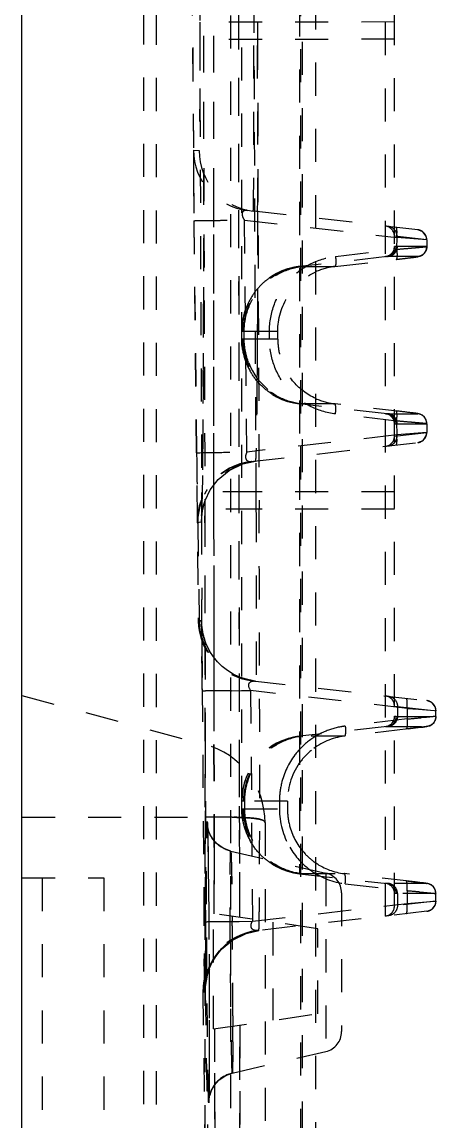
# Model space of a CAD drawing. Header units: millimetres. Extents: x -330 to 1028, y -2979 to 840.
# Drawn here: x 720.7 to 741.2, y -1458.4 to -1404.2 of the extents above; entities that cross this region are included whole.
import ezdxf

# ---------------------------------------------------------------- set-up
doc = ezdxf.new("R2010")
doc.units = ezdxf.units.MM
doc.header["$LTSCALE"] = 16.335
doc.linetypes.add('HIDDEN', pattern=[0.2, 0.1, -0.1])
doc.layers.get('0').update_dxf_attribs({"linetype": 'CONTINUOUS'})
doc.layers.add('DEFAULT_2', color=8, linetype='HIDDEN')

msp = doc.modelspace()

# ---------------------------------------------------------------- linework, layer by layer
at = {"color": 7, "linetype": 'Continuous'}
msp.add_line((720.721, -1583.419), (720.721, -1153.419), dxfattribs=at)
at = {"layer": 'DEFAULT_2', "color": 8, "linetype": 'HIDDEN'}
for p, q in [((735.223, -1489.504), (735.223, -1234.594)), ((734.469, -1245.45), (734.469, -1485.986)), ((734.559, -1245.088), (734.559, -1486.878)), ((726.727, -1246.854), (726.727, -1485.024)), ((727.345, -1246.87), (727.345, -1484.993)), ((731.021, -1247.049), (731.019, -1484.653)), ((738.661, -1448.301), (738.661, -1290.096)), ((739.107, -1447.801), (739.107, -1290.596)), ((734.421, -1292.187), (734.421, -1446.21)), ((731.569, -1443.015), (731.569, -1295.383)), ((728.983, -1382.582), (729.21, -1413.994)), ((729.657, -1395.358), (729.675, -1405.051)), ((739.107, -1404.19), (729.492, -1404.2)), ((732.347, -1404.188), (732.349, -1405.044)), ((729.675, -1405.051), (729.675, -1405.051)), ((729.675, -1405.051), (729.676, -1417.27)), ((739.107, -1405.044), (729.691, -1405.051)), ((730.167, -1405.051), (730.169, -1412.686)), ((729.175, -1410.522), (729.463, -1410.535)), ((729.181, -1410.52), (729.183, -1410.789)), ((729.184, -1410.52), (729.182, -1410.521)), ((729.183, -1410.789), (729.191, -1411.807)), ((729.191, -1411.807), (729.211, -1413.913)), ((730.169, -1412.686), (730.179, -1426.819)), ((740.261, -1414.443), (731.856, -1413.486)), ((732.354, -1413.509), (732.354, -1414.069)), ((729.21, -1413.994), (729.419, -1433.738)), ((729.341, -1425.443), (729.212, -1413.994)), ((731.699, -1413.963), (739.217, -1414.82)), ((731.828, -1425.406), (731.699, -1413.963)), ((740.703, -1414.942), (739.121, -1414.762)), ((739.217, -1415.405), (739.239, -1414.775)), ((740.709, -1414.943), (739.217, -1414.82)), ((740.703, -1414.942), (740.709, -1414.943)), ((740.703, -1414.942), (740.703, -1415.269)), ((736.195, -1415.754), (739.217, -1415.405)), ((739.112, -1415.268), (739.107, -1415.269)), ((739.127, -1415.267), (739.112, -1415.268)), ((739.188, -1415.268), (739.127, -1415.267)), ((739.202, -1415.269), (739.188, -1415.268)), ((739.239, -1415.269), (739.202, -1415.269)), ((740.703, -1415.269), (739.239, -1415.269)), ((740.709, -1415.27), (740.703, -1415.269)), ((738.744, -1415.768), (734.421, -1416.251)), ((734.422, -1416.251), (734.487, -1416.253)), ((734.532, -1416.253), (736.164, -1416.253)), ((736.164, -1416.253), (739.464, -1415.871)), ((740.259, -1415.768), (738.795, -1415.768)), ((739.464, -1415.871), (739.94, -1415.814)), ((739.94, -1415.814), (740.143, -1415.788)), ((729.676, -1417.27), (729.647, -1424.329)), ((732.345, -1417.402), (732.343, -1418.013)), ((731.569, -1419.446), (731.569, -1419.446)), ((731.569, -1419.446), (731.57, -1419.446)), ((731.57, -1419.446), (731.605, -1419.447)), ((731.605, -1419.447), (731.642, -1419.448)), ((731.642, -1419.448), (731.691, -1419.448)), ((731.691, -1419.448), (733.349, -1419.448)), ((731.691, -1419.835), (731.691, -1419.448)), ((732.336, -1419.54), (732.334, -1419.933)), ((732.936, -1419.835), (732.936, -1419.448)), ((733.349, -1419.835), (733.349, -1419.448)), ((731.569, -1419.837), (731.569, -1419.837)), ((731.57, -1419.837), (731.569, -1419.837)), ((731.642, -1419.836), (731.57, -1419.837)), ((731.691, -1419.835), (731.642, -1419.836)), ((733.349, -1419.835), (731.691, -1419.835)), ((732.325, -1421.308), (732.32, -1421.957)), ((738.744, -1423.516), (734.421, -1423.032)), ((734.487, -1423.031), (734.422, -1423.032)), ((736.164, -1423.03), (734.532, -1423.03)), ((739.703, -1423.441), (736.164, -1423.03)), ((739.217, -1423.879), (736.195, -1423.53)), ((738.795, -1423.515), (740.259, -1423.515)), ((739.187, -1423.38), (739.186, -1423.38)), ((739.239, -1424.609), (739.217, -1423.879)), ((740.023, -1423.48), (739.703, -1423.441)), ((729.647, -1424.329), (729.627, -1426.563)), ((739.107, -1424.015), (739.109, -1424.015)), ((739.112, -1424.015), (739.153, -1424.016)), ((739.153, -1424.016), (739.188, -1424.015)), ((739.188, -1424.015), (739.221, -1424.015)), ((739.221, -1424.015), (740.703, -1424.014)), ((740.703, -1424.014), (740.709, -1424.014)), ((740.703, -1424.014), (740.703, -1424.442)), ((739.217, -1424.564), (731.828, -1425.406)), ((732.037, -1425.878), (740.261, -1424.941)), ((739.107, -1424.624), (740.703, -1424.442)), ((740.709, -1424.441), (739.217, -1424.564)), ((740.703, -1424.442), (740.709, -1424.441)), ((729.627, -1426.563), (729.614, -1427.499)), ((730.179, -1426.819), (730.181, -1428.234)), ((732.269, -1427.367), (729.596, -1427.384)), ((729.614, -1427.499), (729.605, -1427.959)), ((739.107, -1427.367), (731.569, -1427.367)), ((732.269, -1427.367), (732.272, -1428.225)), ((732.425, -1428.222), (729.751, -1428.234)), ((739.107, -1428.222), (731.569, -1428.222)), ((729.59, -1428.493), (729.589, -1428.507)), ((729.751, -1428.234), (729.751, -1428.234)), ((729.751, -1428.234), (729.756, -1472.998)), ((729.751, -1428.234), (729.753, -1428.559)), ((730.181, -1428.234), (730.181, -1428.506)), ((730.181, -1428.506), (730.182, -1428.898)), ((729.566, -1428.869), (729.363, -1428.899)), ((729.363, -1428.899), (729.399, -1428.91)), ((729.399, -1428.91), (729.393, -1428.91)), ((729.399, -1428.91), (729.466, -1433.737)), ((730.182, -1428.898), (730.188, -1433.74)), ((729.419, -1433.74), (729.574, -1433.733)), ((729.593, -1433.735), (729.419, -1433.741)), ((729.466, -1433.743), (729.419, -1433.74)), ((729.419, -1433.741), (729.466, -1433.743)), ((729.582, -1433.925), (729.58, -1433.893)), ((729.58, -1433.9), (729.582, -1433.965)), ((729.582, -1433.965), (729.587, -1434.222)), ((730.188, -1433.74), (730.188, -1433.924)), ((730.188, -1433.924), (730.19, -1435.718)), ((729.587, -1434.222), (729.597, -1434.894)), ((729.597, -1434.894), (729.618, -1437.082)), ((730.19, -1435.718), (730.193, -1437.195)), ((732.093, -1436.69), (740.713, -1437.672)), ((720.721, -1437.419), (729.756, -1439.84)), ((729.618, -1437.082), (729.724, -1451.221)), ((729.619, -1437.196), (729.619, -1437.196)), ((730.193, -1437.195), (730.197, -1439.839)), ((731.056, -1437.181), (731.554, -1437.177)), ((731.554, -1437.177), (732.007, -1437.174)), ((739.726, -1438.053), (732.007, -1437.174)), ((732.007, -1437.174), (732.095, -1448.555)), ((739.107, -1437.938), (741.152, -1438.171)), ((739.254, -1437.955), (739.254, -1438.447)), ((739.107, -1438.446), (739.112, -1438.446)), ((739.112, -1438.446), (739.198, -1438.446)), ((739.198, -1438.446), (739.254, -1438.447)), ((739.254, -1438.447), (741.152, -1438.447)), ((739.726, -1438.053), (739.726, -1438.578)), ((739.726, -1438.053), (740.297, -1438.1)), ((740.297, -1438.1), (741.084, -1438.165)), ((740.592, -1438.503), (740.424, -1438.518)), ((741.084, -1438.165), (741.158, -1438.171)), ((741.159, -1438.171), (741.152, -1438.171)), ((741.152, -1438.447), (741.152, -1438.171)), ((741.152, -1438.447), (741.159, -1438.447)), ((738.753, -1438.945), (734.421, -1439.429)), ((739.784, -1439.065), (736.63, -1439.431)), ((739.726, -1438.578), (736.677, -1438.932)), ((738.81, -1438.946), (740.708, -1438.946)), ((739.784, -1439.065), (740.284, -1439.005)), ((740.284, -1439.005), (740.516, -1438.976)), ((734.495, -1439.43), (734.422, -1439.429)), ((736.63, -1439.431), (734.545, -1439.431)), ((730.197, -1439.839), (730.197, -1440.007)), ((730.197, -1440.007), (730.197, -1439.839)), ((730.197, -1440.007), (730.203, -1443.642)), ((730.212, -1448.185), (730.197, -1440.007)), ((731.444, -1440.803), (731.457, -1448.366)), ((729.783, -1442.625), (729.774, -1449.249)), ((731.57, -1442.624), (731.569, -1442.624)), ((731.65, -1442.625), (731.57, -1442.624)), ((731.705, -1442.626), (731.65, -1442.625)), ((733.825, -1442.626), (731.705, -1442.626)), ((731.705, -1442.626), (731.705, -1443.012)), ((733.429, -1442.626), (733.429, -1443.012)), ((733.825, -1442.626), (733.825, -1443.012)), ((731.569, -1443.015), (731.57, -1443.015)), ((731.57, -1443.015), (731.65, -1443.013)), ((731.65, -1443.013), (731.705, -1443.012)), ((731.705, -1443.012), (733.825, -1443.012)), ((720.721, -1443.419), (729.756, -1443.419)), ((730.203, -1443.642), (730.203, -1443.799)), ((730.203, -1443.799), (730.205, -1444.533)), ((732.721, -1443.703), (732.721, -1469.134)), ((729.884, -1444.003), (729.891, -1444.271)), ((729.891, -1444.271), (729.899, -1444.637)), ((729.899, -1444.637), (729.915, -1445.653)), ((730.205, -1444.533), (730.206, -1445.097)), ((730.206, -1445.097), (730.212, -1448.185)), ((731.026, -1445.097), (735.72, -1446.18)), ((729.915, -1445.653), (729.938, -1447.827)), ((720.721, -1446.419), (724.762, -1446.419)), ((721.721, -1446.419), (721.721, -1466.419)), ((724.762, -1446.419), (724.762, -1466.419)), ((734.421, -1446.21), (738.753, -1446.693)), ((734.422, -1446.21), (734.495, -1446.208)), ((734.545, -1446.208), (736.63, -1446.208)), ((735.72, -1446.18), (735.72, -1454.982)), ((740.129, -1446.615), (736.63, -1446.208)), ((739.679, -1446.562), (739.678, -1446.561)), ((740.362, -1446.643), (740.129, -1446.615)), ((736.499, -1447.159), (736.499, -1454.003)), ((736.677, -1446.707), (739.726, -1447.061)), ((740.708, -1446.693), (738.81, -1446.693)), ((739.112, -1447.193), (739.107, -1447.192)), ((739.197, -1447.193), (739.112, -1447.193)), ((739.254, -1447.192), (739.197, -1447.193)), ((741.152, -1447.192), (739.254, -1447.192)), ((739.254, -1447.192), (739.254, -1447.784)), ((739.726, -1447.061), (739.726, -1447.686)), ((741.159, -1447.191), (741.152, -1447.192)), ((741.152, -1447.568), (741.152, -1447.192)), ((732.095, -1448.555), (739.726, -1447.686)), ((741.152, -1447.568), (739.107, -1447.801)), ((739.726, -1447.686), (740.295, -1447.639)), ((740.295, -1447.639), (741.08, -1447.574)), ((741.08, -1447.574), (741.158, -1447.568)), ((741.159, -1447.568), (741.152, -1447.568)), ((729.778, -1448.012), (729.778, -1448.21)), ((729.938, -1447.827), (729.961, -1451.697)), ((735.324, -1448.927), (730.166, -1448.178)), ((730.18, -1453.866), (730.166, -1448.178)), ((740.712, -1448.067), (732.337, -1449.021)), ((729.707, -1448.58), (729.707, -1448.58)), ((731.1, -1448.301), (731.102, -1448.532)), ((731.126, -1448.564), (731.443, -1448.561)), ((731.443, -1448.561), (732.095, -1448.555)), ((733.104, -1448.605), (733.104, -1453.442)), ((729.774, -1449.249), (729.766, -1450.77)), ((732.28, -1449.03), (732.395, -1449.015)), ((735.324, -1453.119), (735.324, -1448.927)), ((729.766, -1450.77), (729.759, -1451.351)), ((729.724, -1451.221), (729.725, -1451.785)), ((729.722, -1452.038), (729.648, -1452.049)), ((729.761, -1452.06), (729.648, -1452.048)), ((729.648, -1452.048), (730.09, -1485.724)), ((729.732, -1452.058), (729.761, -1452.06)), ((729.961, -1451.697), (729.966, -1455.085)), ((730.18, -1453.866), (735.324, -1453.119)), ((731.128, -1453.223), (731.128, -1453.762)), ((731.562, -1485.787), (731.469, -1453.679)), ((730.223, -1453.86), (730.228, -1456.05)), ((730.223, -1453.86), (730.273, -1472.806)), ((729.966, -1455.085), (729.961, -1456.423)), ((731.103, -1456.048), (735.72, -1454.982)), ((730.228, -1456.05), (730.23, -1456.683)), ((729.961, -1456.423), (729.958, -1456.874)), ((730.23, -1456.683), (730.231, -1457.363)), ((730.231, -1457.363), (730.232, -1457.518)), ((730.232, -1457.518), (730.244, -1462.591))]:
    msp.add_line(p, q, dxfattribs=at)
for points in [[(740.709, -1414.943), (740.675, -1414.762), (740.514, -1414.545), (740.264, -1414.443)], [(740.143, -1415.788), (740.21, -1415.779), (740.259, -1415.771), (740.301, -1415.764), (740.373, -1415.744), (740.485, -1415.688), (740.592, -1415.592), (740.672, -1415.459), (740.709, -1415.293), (740.709, -1415.27)], [(740.709, -1424.014), (740.708, -1423.985), (740.669, -1423.817), (740.584, -1423.682), (740.472, -1423.587), (740.358, -1423.534), (740.293, -1423.518), (740.258, -1423.512), (740.219, -1423.506), (740.168, -1423.499), (740.023, -1423.48)], [(740.264, -1424.941), (740.519, -1424.835), (740.679, -1424.612), (740.709, -1424.441)], [(729.589, -1428.507), (729.587, -1428.539), (729.588, -1428.535), (729.597, -1428.45), (729.636, -1428.217), (729.757, -1427.798), (730.01, -1427.277), (730.411, -1426.758), (730.948, -1426.316), (731.615, -1425.994), (732.24, -1425.855)], [(729.605, -1427.959), (729.597, -1428.291), (729.593, -1428.409), (729.59, -1428.493)], [(732.247, -1436.708), (732.155, -1436.696), (731.797, -1436.621), (731.46, -1436.508), (731.148, -1436.361), (730.863, -1436.184), (730.605, -1435.982), (730.374, -1435.758), (730.171, -1435.513), (729.997, -1435.253), (729.855, -1434.985), (729.746, -1434.717), (729.667, -1434.456), (729.615, -1434.206), (729.587, -1433.988), (729.582, -1433.925)], [(741.159, -1438.171), (741.125, -1437.99), (740.963, -1437.774), (740.713, -1437.672)], [(740.516, -1438.976), (740.601, -1438.965), (740.664, -1438.956), (740.712, -1438.948), (740.759, -1438.94), (740.848, -1438.912), (740.959, -1438.848), (741.06, -1438.746), (741.131, -1438.61), (741.159, -1438.447)], [(731.026, -1445.097), (730.649, -1444.954), (730.329, -1444.721), (730.095, -1444.435), (729.952, -1444.14), (729.889, -1443.904), (729.876, -1443.81), (729.875, -1443.799)], [(729.875, -1443.799), (729.876, -1443.801), (729.877, -1443.837), (729.88, -1443.906), (729.884, -1444.003)], [(741.159, -1447.191), (741.157, -1447.156), (741.115, -1446.987), (741.027, -1446.852), (740.912, -1446.759), (740.799, -1446.709), (740.739, -1446.695), (740.703, -1446.689), (740.662, -1446.682), (740.609, -1446.675), (740.541, -1446.666), (740.362, -1446.643)], [(740.713, -1448.067), (740.968, -1447.962), (741.129, -1447.739), (741.159, -1447.568)], [(729.74, -1451.684), (729.798, -1451.42), (729.925, -1450.968), (730.178, -1450.442), (730.571, -1449.929), (731.107, -1449.483), (731.779, -1449.155), (732.412, -1449.013)], [(729.775, -1451.446), (729.832, -1451.201), (729.912, -1450.955), (730.016, -1450.71), (730.146, -1450.469), (730.3, -1450.235), (730.479, -1450.011), (730.683, -1449.803), (730.911, -1449.611), (731.163, -1449.438), (731.439, -1449.289), (731.737, -1449.166), (732.055, -1449.073), (732.281, -1449.03)], [(729.759, -1451.351), (729.755, -1451.607), (729.753, -1451.695), (729.751, -1451.755), (729.751, -1451.764)], [(729.724, -1451.916), (729.724, -1451.912), (729.726, -1451.852), (729.74, -1451.684)], [(729.725, -1451.785), (729.724, -1451.907), (729.724, -1451.916)], [(729.751, -1451.764), (729.75, -1451.783), (729.751, -1451.765), (729.76, -1451.672)], [(729.949, -1457.364), (729.948, -1457.382), (729.952, -1457.342), (729.978, -1457.18), (730.062, -1456.92), (730.219, -1456.639), (730.46, -1456.375), (730.777, -1456.164), (731.103, -1456.048)], [(729.958, -1456.874), (729.953, -1457.184), (729.951, -1457.288), (729.949, -1457.357), (729.949, -1457.364)]]:
    msp.add_lwpolyline(points, dxfattribs=at)
for centre, radius, start, end in [((23842.425, -1402.742), 23111.012, 179.7026243, 180.1131093), ((13038.358, -1376.31), 12306.042, 179.6920846, 180.2416983), ((10762.893, -1370.815), 10033.456, 179.6584916, 180.1906419), ((10751.406, -1370.815), 10019.296, 180.0538204, 180.3233974), ((23840.02, -1402.696), 23108.608, 179.9463304, 180.0944827), ((10762.639, -1370.815), 10033.203, 180.0643256, 180.3230487), ((13024.355, -1376.314), 12294.713, 180.0264855, 180.2419581), ((23857.326, -1402.75), 23127.159, 179.9485907, 180.0918874), ((5930.85, -1359.064), 5201.921, 180.259557, 180.566756), ((-1391.498, -1410.678), 2123.854, 359.923609, 0.151977), ((732.196, -1410.49), 3.015, 180.5586, 263.4977), ((732.478, -1410.522), 3.015, 180.2502, 263.4939), ((738.604, -1414.76), 0.502, 0, 83.5), ((738.604, -1415.269), 0.502, 276.5, 0), ((738.738, -1415.271), 0.5, 304.4058, 319.3911), ((734.785, -1419.446), 3.216, 96.5, 180), ((736.532, -1419.396), 3.165, 96.6662, 114.4207), ((738.793, -1413.905), 1.863, 268.9497, 270.0422), ((734.867, -1419.615), 3.395, 117.1185, 126.3225), ((734.984, -1419.517), 3.419, 152.9077, 158.6382), ((734.785, -1419.837), 3.216, 180, 263.5), ((736.617, -1419.834), 3.268, 180.0267, 193.2975), ((734.98, -1419.768), 3.414, 201.0132, 207.7996), ((734.901, -1419.845), 3.207, 201.2858, 263.4045), ((734.877, -1419.651), 3.415, 235.741, 242.5226), ((736.532, -1419.884), 3.168, 245.5495, 263.3251), ((738.604, -1424.015), 0.502, 0.0054, 83.5007), ((738.788, -1424.98), 1.465, 90.4511, 91.7349), ((738.738, -1424.012), 0.5, 40.6089, 55.5942), ((730.414, -1500.099), 77.219, 82.89629, 83.47705), ((740.202, -1424.013), 0.501, 27.6996, 83.4183), ((738.604, -1424.624), 0.502, 276.5, 0), ((732.378, -1428.874), 3.015, 96.5, 180.4797), ((732.414, -1428.87), 3.015, 96.502, 180.7669), ((732.581, -1428.85), 3.015, 96.5007, 180.3586), ((732.464, -1428.903), 3.08, 147.6759, 152.7664), ((-2975.339, -1443.656), 3705.123, 0.058195, 0.233448), ((732.434, -1433.694), 3.015, 180.8747, 263.5), ((732.48, -1433.7), 3.015, 180.8225, 263.5006), ((732.588, -1433.712), 3.015, 180.4053, 263.5004), ((733.384, -1765.097), 327.924, 90.40662, 90.63067), ((738.604, -1437.938), 0.502, 0, 83.5), ((738.61, -1438.446), 0.502, 276.4884, 0.0214), ((738.695, -1438.446), 0.502, 276.5879, 0.0623), ((724.823, -1260.273), 178.926, 274.77759, 275.00204), ((737.104, -1442.558), 3.651, 99.465, 113.7223), ((737.092, -1442.496), 3.589, 96.6332, 99.4413), ((734.785, -1442.624), 3.216, 96.5, 180), ((737.092, -1442.526), 3.617, 113.7534, 129.9361), ((736.997, -1442.555), 3.145, 96.7022, 129.2239), ((728.721, -1443.703), 4, 0, 75), ((-1965.182, -1442.939), 2694.965, 359.892142, 0.064774), ((737.144, -1442.6), 3.708, 129.9673, 142.6529), ((737.036, -1442.6), 3.204, 129.2592, 142.7003), ((737.062, -1442.616), 3.235, 142.7416, 179.9742), ((737.217, -1442.628), 3.787, 166.7327, 179.9727), ((734.785, -1443.015), 3.216, 180, 263.5), ((737.186, -1443.016), 3.756, 180.0287, 210.1734), ((737.11, -1443.01), 3.285, 180.0429, 195.7359), ((730.013, -1606.479), 163.061, 89.92956, 90.09038), ((731.341, -1443.635), 1.477, 180.3067, 186.2989), ((730.095, -1529.275), 85.856, 89.75718, 89.92088), ((730.225, -1500.753), 57.334, 89.12217, 89.76567), ((735.028, -1442.926), 3.465, 196.3249, 201.0354), ((737.061, -1443.022), 3.234, 195.7661, 222.9484), ((735.001, -1442.937), 3.437, 201.0286, 205.3919), ((734.94, -1442.966), 3.369, 205.3963, 207.7613), ((737.142, -1443.04), 3.706, 210.1894, 234.5964), ((734.629, -1443.147), 3.011, 222.5847, 229.984), ((734.782, -1442.968), 3.246, 229.9614, 235.7023), ((737.023, -1443.052), 3.186, 223.0205, 235.5587), ((734.877, -1442.829), 3.415, 235.7005, 242.5236), ((737.094, -1443.12), 3.611, 234.6633, 263.377), ((736.997, -1443.085), 3.144, 235.5903, 263.2989), ((735.494, -1447.159), 1.005, 0, 77), ((738.61, -1447.193), 0.502, 359.9786, 83.5116), ((738.695, -1447.192), 0.502, 359.9377, 83.4121), ((722.817, -1648.908), 202.554, 85.03936, 85.21143), ((737.535, -1447.923), 2.203, 3.9611, 6.1932), ((738.604, -1447.801), 0.502, 276.5, 0), ((290.933, -1453.076), 440.192, 0.47109, 0.59156), ((732.663, -1452.019), 3.015, 96.5, 180.572), ((732.776, -1452.006), 3.015, 96.5011, 181.0215), ((732.745, -1451.99), 2.995, 110.9165, 113.8116), ((732.728, -1452.002), 3.003, 131.6993, 147.5131), ((732.763, -1452.047), 3.06, 129.1734, 131.6343), ((196.372, -1453.856), 534.757, 0.06776, 0.4713), ((695.184, -1450.996), 34.578, 358.866, 359.0468), ((5933.891, -1359.019), 5204.962, 181.024072, 181.359285), ((442.534, -1453.646), 288.594, 359.82776, 359.97701), ((735.494, -1454.003), 1.005, 283, 0), ((731.417, -1457.51), 1.476, 174.4522, 180.33)]:
    msp.add_arc(centre, radius, start, end, dxfattribs=at)
for points in [[(730.176, -1381.998), (730.169, -1389.683), (730.166, -1397.367), (730.167, -1405.051)], [(739.118, -1414.447), (739.091, -1414.416), (739.059, -1414.388), (739.025, -1414.364)], [(738.893, -1415.683), (738.826, -1415.728), (738.746, -1415.758), (738.666, -1415.767)], [(738.97, -1415.683), (738.903, -1415.729), (738.824, -1415.758), (738.744, -1415.768)], [(739.021, -1415.684), (738.954, -1415.729), (738.875, -1415.759), (738.795, -1415.768)], [(739.054, -1415.503), (739.016, -1415.574), (738.959, -1415.638), (738.893, -1415.683)], [(739.113, -1415.533), (739.076, -1415.592), (739.027, -1415.644), (738.97, -1415.683)], [(739.112, -1415.268), (739.112, -1415.349), (739.091, -1415.431), (739.054, -1415.503)], [(739.188, -1415.268), (739.188, -1415.36), (739.161, -1415.455), (739.113, -1415.533)], [(739.239, -1415.269), (739.239, -1415.385), (739.193, -1415.508), (739.118, -1415.597)], [(740.485, -1415.684), (740.418, -1415.729), (740.339, -1415.759), (740.259, -1415.768)], [(734.487, -1416.253), (734.502, -1416.253), (734.517, -1416.253), (734.532, -1416.253)], [(731.913, -1421.009), (731.768, -1420.638), (731.691, -1420.233), (731.691, -1419.835)], [(732.387, -1421.979), (732.22, -1421.792), (732.077, -1421.582), (731.96, -1421.361)], [(732.954, -1422.474), (732.747, -1422.332), (732.554, -1422.166), (732.387, -1421.979)], [(734.532, -1423.03), (734.517, -1423.03), (734.502, -1423.03), (734.487, -1423.031)], [(738.893, -1423.6), (738.826, -1423.555), (738.746, -1423.525), (738.666, -1423.516)], [(738.97, -1423.6), (738.903, -1423.555), (738.823, -1423.525), (738.744, -1423.516)], [(739.021, -1423.6), (738.954, -1423.554), (738.875, -1423.524), (738.795, -1423.515)], [(739.113, -1423.75), (739.076, -1423.691), (739.027, -1423.639), (738.97, -1423.6)], [(739.188, -1424.015), (739.188, -1423.923), (739.161, -1423.828), (739.113, -1423.75)], [(739.239, -1424.014), (739.239, -1423.898), (739.193, -1423.775), (739.118, -1423.687)], [(740.703, -1424.014), (740.703, -1423.934), (740.682, -1423.851), (740.645, -1423.78)], [(739.117, -1424.937), (739.141, -1424.91), (739.161, -1424.88), (739.177, -1424.848)], [(729.746, -1434.664), (729.648, -1434.366), (729.595, -1434.049), (729.593, -1433.735)], [(732.15, -1436.704), (732.182, -1436.702), (732.215, -1436.704), (732.247, -1436.708)], [(738.753, -1438.945), (738.772, -1438.946), (738.791, -1438.946), (738.81, -1438.946)], [(734.545, -1439.431), (734.528, -1439.431), (734.511, -1439.431), (734.494, -1439.43)], [(734.196, -1440.35), (733.881, -1440.763), (733.65, -1441.253), (733.53, -1441.759)], [(732.412, -1445.185), (732.234, -1444.99), (732.082, -1444.769), (731.959, -1444.535)], [(734.494, -1446.208), (734.511, -1446.208), (734.528, -1446.208), (734.545, -1446.208)], [(738.81, -1446.693), (738.791, -1446.693), (738.772, -1446.693), (738.753, -1446.693)], [(730.18, -1453.866), (730.175, -1451.97), (730.17, -1450.074), (730.166, -1448.178)], [(732.057, -1448.636), (732.067, -1448.608), (732.08, -1448.581), (732.095, -1448.555)], [(732.395, -1449.015), (732.362, -1449.018), (732.327, -1449.02), (732.293, -1449.018)], [(731.469, -1453.679), (731.482, -1459.776), (731.505, -1465.874), (731.521, -1471.971)]]:
    msp.add_open_spline(points, degree=3, dxfattribs=at)
for points, knots in [([(729.492, -1404.2), (729.493, -1404.612), (729.495, -1405.42), (729.496, -1406.594), (729.494, -1407.676), (729.492, -1408.5), (729.489, -1409.083), (729.486, -1409.452), (729.483, -1409.77), (729.48, -1410.035), (729.476, -1410.243), (729.474, -1410.382), (729.47, -1410.461), (729.469, -1410.502), (729.465, -1410.519), (729.466, -1410.535), (729.463, -1410.535)], [0, 0, 0, 0, 0.195082, 0.382814, 0.555691, 0.707247, 0.773141, 0.831594, 0.882031, 0.923959, 0.957001, 0.980806, 0.989174, 0.995166, 0.99877, 1, 1, 1, 1]), ([(732.136, -1413.517), (732.14, -1413.518), (732.136, -1413.493), (732.143, -1413.469), (732.143, -1413.408), (732.146, -1413.332), (732.148, -1413.231), (732.151, -1413.055), (732.154, -1412.781), (732.158, -1412.391), (732.161, -1411.922), (732.163, -1411.379), (732.166, -1410.521), (732.169, -1409.307), (732.17, -1407.715), (732.169, -1405.987), (732.166, -1404.796), (732.165, -1404.19)], [0, 0, 0, 0, 0.001206, 0.004805, 0.010794, 0.019161, 0.029891, 0.042967, 0.076009, 0.117937, 0.168377, 0.226832, 0.292731, 0.444301, 0.617189, 0.804922, 1, 1, 1, 1]), ([(729.675, -1405.051), (729.679, -1406.599), (729.683, -1409.636), (729.683, -1414.045), (729.677, -1417.531), (729.669, -1420.105), (729.662, -1421.831), (729.653, -1423.396), (729.644, -1424.784), (729.634, -1425.982), (729.624, -1426.856), (729.615, -1427.453), (729.609, -1427.82), (729.603, -1428.132), (729.596, -1428.389), (729.589, -1428.589), (729.584, -1428.722), (729.578, -1428.798), (729.575, -1428.836), (729.571, -1428.855), (729.569, -1428.869), (729.566, -1428.869)], [0, 0, 0, 0, 0.194977, 0.382455, 0.555243, 0.634027, 0.706715, 0.772601, 0.831063, 0.881526, 0.923519, 0.941203, 0.956624, 0.969747, 0.98054, 0.988971, 0.995025, 0.997159, 0.998695, 0.999637, 1, 1, 1, 1]), ([(731.855, -1413.485), (731.807, -1413.48), (731.712, -1413.477), (731.571, -1413.576), (731.59, -1413.782), (731.656, -1413.9), (731.699, -1413.963)], [0, 0, 0, 0, 0.209, 0.403469, 0.667293, 1, 1, 1, 1]), ([(729.212, -1413.994), (729.21, -1413.992), (729.238, -1413.996), (729.255, -1413.99), (729.317, -1413.993), (729.391, -1413.99), (729.493, -1413.989), (729.671, -1413.986), (729.946, -1413.983), (730.327, -1413.978), (730.76, -1413.973), (731.224, -1413.968), (731.54, -1413.965), (731.699, -1413.963)], [0, 0, 0, 0, 0.003992, 0.016553, 0.038087, 0.068997, 0.109545, 0.159401, 0.285066, 0.441097, 0.618685, 0.808106, 1, 1, 1, 1]), ([(732.354, -1414.069), (732.353, -1414.358), (732.351, -1415.469), (732.348, -1416.58), (732.345, -1417.402)], [0, 0, 0, 0, 0.260249, 1, 1, 1, 1]), ([(739.025, -1414.364), (738.973, -1414.329), (738.896, -1414.293), (738.814, -1414.278), (738.795, -1414.276)], [0, 0, 0, 0, 0.761362, 1, 1, 1, 1]), ([(739.239, -1414.775), (739.239, -1414.747), (739.227, -1414.63), (739.176, -1414.516), (739.118, -1414.447)], [0, 0, 0, 0, 0.238946, 1, 1, 1, 1]), ([(739.217, -1414.82), (739.224, -1414.759), (739.233, -1414.644), (739.234, -1414.485), (739.224, -1414.388), (739.202, -1414.322), (739.186, -1414.321)], [0, 0, 0, 0, 0.359694, 0.686855, 0.904499, 1, 1, 1, 1]), ([(740.484, -1414.528), (740.467, -1414.516), (740.397, -1414.475), (740.318, -1414.45), (740.259, -1414.443)], [0, 0, 0, 0, 0.261163, 1, 1, 1, 1]), ([(740.703, -1414.942), (740.703, -1414.903), (740.683, -1414.745), (740.584, -1414.595), (740.484, -1414.528)], [0, 0, 0, 0, 0.243544, 1, 1, 1, 1]), ([(732.936, -1419.448), (732.936, -1418.998), (733.101, -1418.092), (733.81, -1416.916), (734.883, -1416.073), (735.755, -1415.805), (736.195, -1415.754)], [0, 0, 0, 0, 0.251982, 0.502759, 0.752009, 1, 1, 1, 1]), ([(736.195, -1415.754), (736.202, -1415.817), (736.212, -1415.932), (736.211, -1416.092), (736.204, -1416.187), (736.18, -1416.252), (736.164, -1416.253)], [0, 0, 0, 0, 0.372549, 0.689164, 0.903952, 1, 1, 1, 1]), ([(739.217, -1415.405), (739.224, -1415.468), (739.234, -1415.583), (739.233, -1415.743), (739.226, -1415.838), (739.202, -1415.903), (739.186, -1415.904)], [0, 0, 0, 0, 0.372549, 0.689164, 0.903952, 1, 1, 1, 1]), ([(739.217, -1415.405), (739.413, -1415.388), (739.695, -1415.364), (740.051, -1415.333), (740.272, -1415.314), (740.45, -1415.297), (740.572, -1415.286), (740.642, -1415.278), (740.679, -1415.276), (740.695, -1415.27), (740.709, -1415.272), (740.709, -1415.27)], [0, 0, 0, 0, 0.394086, 0.566703, 0.715881, 0.837051, 0.926471, 0.958363, 0.981359, 0.995261, 1, 1, 1, 1]), ([(740.703, -1415.269), (740.703, -1415.35), (740.663, -1415.513), (740.551, -1415.639), (740.485, -1415.684)], [0, 0, 0, 0, 0.500334, 1, 1, 1, 1]), ([(734.487, -1416.253), (734.113, -1416.295), (733.359, -1416.537), (732.394, -1417.252), (731.796, -1418.293), (731.642, -1419.07), (731.642, -1419.448)], [0, 0, 0, 0, 0.243044, 0.499667, 0.75649, 1, 1, 1, 1]), ([(731.691, -1419.448), (731.691, -1419.06), (731.835, -1418.277), (732.451, -1417.261), (733.387, -1416.53), (734.148, -1416.297), (734.532, -1416.253)], [0, 0, 0, 0, 0.250343, 0.500439, 0.750333, 1, 1, 1, 1]), ([(734.422, -1416.251), (734.33, -1416.262), (733.949, -1416.325), (733.58, -1416.459), (733.319, -1416.593)], [0, 0, 0, 0, 0.239959, 1, 1, 1, 1]), ([(738.744, -1415.768), (738.737, -1415.767), (738.716, -1415.767), (738.696, -1415.766), (738.681, -1415.767)], [0, 0, 0, 0, 0.312819, 1, 1, 1, 1]), ([(739.186, -1415.904), (739.335, -1415.887), (739.584, -1415.858), (739.992, -1415.806), (740.084, -1415.798), (740.276, -1415.768), (740.259, -1415.768)], [0, 0, 0, 0, 0.416663, 0.749676, 0.953641, 1, 1, 1, 1]), ([(733.349, -1419.448), (733.349, -1418.841), (733.702, -1417.605), (734.676, -1416.764), (735.223, -1416.515)], [0, 0, 0, 0, 0.502519, 1, 1, 1, 1]), ([(732.856, -1416.88), (732.664, -1417.021), (732.311, -1417.346), (732.049, -1417.749), (731.941, -1417.96)], [0, 0, 0, 0, 0.500134, 1, 1, 1, 1]), ([(731.801, -1418.272), (731.763, -1418.368), (731.634, -1418.747), (731.57, -1419.15), (731.57, -1419.446)], [0, 0, 0, 0, 0.259518, 1, 1, 1, 1]), ([(732.343, -1418.013), (732.342, -1418.144), (732.34, -1418.653), (732.338, -1419.162), (732.336, -1419.54)], [0, 0, 0, 0, 0.258012, 1, 1, 1, 1]), ([(731.793, -1420.992), (731.756, -1420.897), (731.632, -1420.524), (731.57, -1420.128), (731.57, -1419.837)], [0, 0, 0, 0, 0.259459, 1, 1, 1, 1]), ([(734.487, -1423.031), (734.113, -1422.988), (733.359, -1422.746), (732.394, -1422.032), (731.796, -1420.991), (731.642, -1420.213), (731.642, -1419.836)], [0, 0, 0, 0, 0.243044, 0.499667, 0.75649, 1, 1, 1, 1]), ([(732.334, -1419.933), (732.333, -1420.053), (732.33, -1420.511), (732.327, -1420.969), (732.325, -1421.308)], [0, 0, 0, 0, 0.26056, 1, 1, 1, 1]), ([(736.195, -1423.53), (735.754, -1423.478), (734.881, -1423.21), (733.808, -1422.365), (733.1, -1421.19), (732.936, -1420.285), (732.936, -1419.835)], [0, 0, 0, 0, 0.248508, 0.497871, 0.748434, 1, 1, 1, 1]), ([(735.221, -1422.768), (734.784, -1422.568), (733.989, -1421.957), (733.548, -1421.056), (733.437, -1420.585)], [0, 0, 0, 0, 0.498244, 1, 1, 1, 1]), ([(732.32, -1421.957), (732.317, -1422.33), (732.306, -1423.453), (732.295, -1424.578), (732.273, -1425.328)], [0, 0, 0, 0, 0.331582, 1, 1, 1, 1]), ([(734.422, -1423.032), (734.328, -1423.022), (733.94, -1422.957), (733.566, -1422.819), (733.301, -1422.681)], [0, 0, 0, 0, 0.239874, 1, 1, 1, 1]), ([(736.195, -1423.53), (736.202, -1423.467), (736.212, -1423.351), (736.211, -1423.192), (736.204, -1423.097), (736.18, -1423.031), (736.164, -1423.03)], [0, 0, 0, 0, 0.372549, 0.689164, 0.903952, 1, 1, 1, 1]), ([(738.666, -1423.516), (738.67, -1423.516), (738.696, -1423.518), (738.721, -1423.517), (738.744, -1423.516)], [0, 0, 0, 0, 0.138694, 1, 1, 1, 1]), ([(739.112, -1424.015), (739.112, -1423.935), (739.072, -1423.771), (738.959, -1423.646), (738.893, -1423.6)], [0, 0, 0, 0, 0.500015, 1, 1, 1, 1]), ([(739.217, -1423.879), (739.224, -1423.816), (739.234, -1423.701), (739.234, -1423.543), (739.225, -1423.447), (739.203, -1423.382), (739.187, -1423.38)], [0, 0, 0, 0, 0.370789, 0.686609, 0.902143, 1, 1, 1, 1]), ([(740.709, -1424.014), (740.709, -1424.012), (740.695, -1424.014), (740.679, -1424.008), (740.642, -1424.006), (740.572, -1423.997), (740.451, -1423.987), (740.273, -1423.97), (740.052, -1423.95), (739.696, -1423.919), (739.413, -1423.895), (739.217, -1423.879)], [0, 0, 0, 0, 0.004726, 0.018599, 0.04154, 0.073376, 0.162676, 0.283753, 0.432893, 0.605538, 1, 1, 1, 1]), ([(740.259, -1423.515), (740.278, -1423.515), (740.063, -1423.483), (740.043, -1423.483), (739.963, -1423.473)], [0, 0, 0, 0, 0.189637, 1, 1, 1, 1]), ([(738.795, -1425.108), (738.824, -1425.105), (738.945, -1425.078), (739.056, -1425.008), (739.117, -1424.937)], [0, 0, 0, 0, 0.238899, 1, 1, 1, 1]), ([(739.177, -1424.848), (739.207, -1424.792), (739.233, -1424.711), (739.239, -1424.628), (739.239, -1424.609)], [0, 0, 0, 0, 0.761218, 1, 1, 1, 1]), ([(739.186, -1425.063), (739.202, -1425.062), (739.224, -1424.996), (739.234, -1424.899), (739.233, -1424.74), (739.224, -1424.625), (739.217, -1424.564)], [0, 0, 0, 0, 0.095504, 0.313148, 0.640308, 1, 1, 1, 1]), ([(740.259, -1424.941), (740.376, -1424.928), (740.611, -1424.809), (740.703, -1424.562), (740.703, -1424.442)], [0, 0, 0, 0, 0.494972, 1, 1, 1, 1]), ([(729.34, -1425.364), (729.346, -1425.817), (729.354, -1426.475), (729.366, -1427.313), (729.373, -1427.845), (729.381, -1428.28), (729.383, -1428.602), (729.394, -1428.798), (729.388, -1428.888), (729.393, -1428.91)], [0, 0, 0, 0, 0.383134, 0.556737, 0.708622, 0.833015, 0.925005, 0.980556, 1, 1, 1, 1]), ([(729.341, -1425.443), (729.755, -1425.431), (730.584, -1425.424), (731.413, -1425.411), (731.828, -1425.406)], [0, 0, 0, 0, 0.499999, 1, 1, 1, 1]), ([(731.828, -1425.406), (731.791, -1425.473), (731.739, -1425.6), (731.772, -1425.799), (731.92, -1425.881), (732.018, -1425.88), (732.067, -1425.875)], [0, 0, 0, 0, 0.328558, 0.583759, 0.787304, 1, 1, 1, 1]), ([(732.273, -1425.328), (732.271, -1425.405), (732.266, -1425.535), (732.26, -1425.686), (732.253, -1425.773), (732.25, -1425.817), (732.245, -1425.838), (732.243, -1425.854), (732.24, -1425.855)], [0, 0, 0, 0, 0.432554, 0.743944, 0.853825, 0.932999, 0.981454, 1, 1, 1, 1]), ([(729.603, -1429.033), (729.603, -1428.897), (729.601, -1428.348), (729.598, -1427.798), (729.596, -1427.384)], [0, 0, 0, 0, 0.246455, 1, 1, 1, 1]), ([(732.272, -1428.225), (732.274, -1428.786), (732.278, -1429.879), (732.281, -1431.458), (732.283, -1432.9), (732.283, -1434.156), (732.282, -1435.067), (732.28, -1435.672), (732.278, -1436.024), (732.275, -1436.303), (732.276, -1436.507), (732.267, -1436.633), (732.271, -1436.693), (732.267, -1436.709)], [0, 0, 0, 0, 0.198365, 0.386557, 0.558366, 0.708119, 0.830725, 0.880525, 0.922078, 0.955054, 0.979142, 0.994159, 1, 1, 1, 1]), ([(732.412, -1449.013), (732.414, -1449.012), (732.414, -1449), (732.418, -1448.984), (732.419, -1448.95), (732.423, -1448.884), (732.426, -1448.768), (732.43, -1448.594), (732.434, -1448.37), (732.437, -1448.098), (732.44, -1447.779), (732.444, -1447.259), (732.448, -1446.495), (732.452, -1445.449), (732.454, -1444.238), (732.456, -1442.872), (732.456, -1441.366), (732.455, -1439.117), (732.451, -1436.074), (732.441, -1432.225), (732.431, -1429.573), (732.424, -1428.222)], [0, 0, 0, 0, 0.000341, 0.001273, 0.002805, 0.004937, 0.010988, 0.019406, 0.030168, 0.043252, 0.058635, 0.076294, 0.118291, 0.168773, 0.227212, 0.293079, 0.365804, 0.444636, 0.617448, 0.804987, 1, 1, 1, 1]), ([(729.593, -1433.735), (729.595, -1433.735), (729.594, -1433.724), (729.597, -1433.712), (729.597, -1433.683), (729.599, -1433.628), (729.601, -1433.531), (729.603, -1433.385), (729.604, -1433.199), (729.606, -1432.974), (729.607, -1432.711), (729.608, -1432.292), (729.608, -1431.689), (729.608, -1430.884), (729.606, -1429.986), (729.604, -1429.358), (729.603, -1429.033)], [0, 0, 0, 0, 0.001153, 0.004539, 0.010168, 0.018029, 0.040406, 0.071562, 0.111267, 0.159236, 0.21518, 0.278721, 0.426799, 0.599549, 0.792285, 1, 1, 1, 1]), ([(729.618, -1437.127), (729.616, -1436.905), (729.613, -1436.47), (729.607, -1435.84), (729.602, -1435.262), (729.595, -1434.756), (729.59, -1434.39), (729.586, -1434.147), (729.584, -1434.006), (729.58, -1433.896), (729.581, -1433.815), (729.573, -1433.77), (729.578, -1433.744), (729.574, -1433.74)], [0, 0, 0, 0, 0.196443, 0.385118, 0.558006, 0.708957, 0.832627, 0.882733, 0.924367, 0.957068, 0.980537, 0.994815, 1, 1, 1, 1]), ([(732.007, -1437.174), (731.942, -1437.073), (731.853, -1436.873), (732.02, -1436.72), (732.107, -1436.706), (732.15, -1436.704)], [0, 0, 0, 0, 0.584194, 0.792073, 1, 1, 1, 1]), ([(729.619, -1437.195), (729.62, -1437.193), (729.637, -1437.198), (729.663, -1437.192), (729.714, -1437.195), (729.752, -1437.193), (729.774, -1437.193)], [0, 0, 0, 0, 0.064569, 0.253944, 0.566351, 1, 1, 1, 1]), ([(738.81, -1437.455), (738.928, -1437.469), (739.163, -1437.588), (739.254, -1437.835), (739.254, -1437.955)], [0, 0, 0, 0, 0.499352, 1, 1, 1, 1]), ([(739.722, -1437.628), (739.72, -1437.621), (739.714, -1437.6), (739.706, -1437.579), (739.697, -1437.567)], [0, 0, 0, 0, 0.309765, 1, 1, 1, 1]), ([(739.726, -1438.053), (739.734, -1437.974), (739.742, -1437.833), (739.737, -1437.689), (739.722, -1437.628)], [0, 0, 0, 0, 0.559987, 1, 1, 1, 1]), ([(741.152, -1438.171), (741.152, -1438.051), (741.06, -1437.803), (740.825, -1437.685), (740.708, -1437.672)], [0, 0, 0, 0, 0.504914, 1, 1, 1, 1]), ([(739.254, -1438.447), (739.254, -1438.566), (739.163, -1438.813), (738.928, -1438.932), (738.81, -1438.946)], [0, 0, 0, 0, 0.500639, 1, 1, 1, 1]), ([(741.159, -1438.447), (741.159, -1438.45), (741.139, -1438.447), (741.118, -1438.455), (741.068, -1438.458), (741.005, -1438.465), (740.924, -1438.473), (740.784, -1438.486), (740.672, -1438.496), (740.592, -1438.503)], [0, 0, 0, 0, 0.016859, 0.06648, 0.148364, 0.261645, 0.405112, 0.577243, 1, 1, 1, 1]), ([(741.152, -1438.447), (741.152, -1438.566), (741.061, -1438.813), (740.826, -1438.932), (740.708, -1438.946)], [0, 0, 0, 0, 0.500639, 1, 1, 1, 1]), ([(736.677, -1438.932), (736.684, -1438.992), (736.69, -1439.072), (736.691, -1439.152), (736.691, -1439.171)], [0, 0, 0, 0, 0.763388, 1, 1, 1, 1]), ([(738.667, -1438.945), (738.671, -1438.944), (738.7, -1438.943), (738.728, -1438.944), (738.753, -1438.945)], [0, 0, 0, 0, 0.138706, 1, 1, 1, 1]), ([(740.708, -1438.946), (740.723, -1438.946), (740.544, -1438.976), (740.375, -1438.989), (739.937, -1439.047), (739.678, -1439.077)], [0, 0, 0, 0, 0.043655, 0.245709, 1, 1, 1, 1]), ([(739.722, -1439.008), (739.72, -1439.018), (739.712, -1439.043), (739.696, -1439.076), (739.678, -1439.077)], [0, 0, 0, 0, 0.363989, 1, 1, 1, 1]), ([(739.726, -1438.578), (739.735, -1438.66), (739.743, -1438.803), (739.737, -1438.949), (739.722, -1439.008)], [0, 0, 0, 0, 0.5751, 1, 1, 1, 1]), ([(734.422, -1439.429), (734.047, -1439.471), (733.291, -1439.713), (732.324, -1440.427), (731.724, -1441.468), (731.57, -1442.246), (731.57, -1442.624)], [0, 0, 0, 0, 0.24328, 0.499996, 0.756715, 1, 1, 1, 1]), ([(734.495, -1439.43), (734.12, -1439.473), (733.367, -1439.715), (732.402, -1440.429), (731.804, -1441.47), (731.65, -1442.248), (731.65, -1442.625)], [0, 0, 0, 0, 0.243017, 0.499629, 0.756464, 1, 1, 1, 1]), ([(734.545, -1439.431), (734.161, -1439.475), (733.401, -1439.707), (732.465, -1440.438), (731.849, -1441.454), (731.705, -1442.238), (731.705, -1442.626)], [0, 0, 0, 0, 0.249533, 0.499306, 0.749526, 1, 1, 1, 1]), ([(736.691, -1439.171), (736.691, -1439.234), (736.689, -1439.309), (736.658, -1439.429), (736.63, -1439.431)], [0, 0, 0, 0, 0.691608, 1, 1, 1, 1]), ([(731.702, -1443.9), (731.68, -1443.826), (731.606, -1443.537), (731.57, -1443.236), (731.57, -1443.015)], [0, 0, 0, 0, 0.25833, 1, 1, 1, 1]), ([(734.495, -1446.208), (734.12, -1446.165), (733.367, -1445.924), (732.402, -1445.209), (731.804, -1444.168), (731.65, -1443.391), (731.65, -1443.013)], [0, 0, 0, 0, 0.243017, 0.499629, 0.756464, 1, 1, 1, 1]), ([(731.705, -1443.012), (731.705, -1443.401), (731.848, -1444.184), (732.465, -1445.2), (733.4, -1445.931), (734.16, -1446.163), (734.545, -1446.208)], [0, 0, 0, 0, 0.250385, 0.5005, 0.750378, 1, 1, 1, 1]), ([(732.721, -1443.706), (732.721, -1443.617), (732.497, -1443.522), (732.229, -1443.483), (731.868, -1443.448), (731.436, -1443.43), (730.72, -1443.418), (730.153, -1443.418), (729.756, -1443.419)], [0, 0, 0, 0, 0.088473, 0.175519, 0.292814, 0.437961, 0.607274, 1, 1, 1, 1]), ([(729.941, -1457.518), (729.938, -1457.519), (729.939, -1457.501), (729.935, -1457.483), (729.934, -1457.438), (729.93, -1457.382), (729.928, -1457.307), (729.924, -1457.176), (729.919, -1456.973), (729.913, -1456.683), (729.907, -1456.334), (729.901, -1455.93), (729.892, -1455.291), (729.882, -1454.388), (729.87, -1453.202), (729.859, -1451.916), (729.85, -1450.578), (729.842, -1449.24), (729.837, -1447.954), (729.835, -1446.769), (729.835, -1445.866), (729.837, -1445.228), (729.839, -1444.824), (729.841, -1444.476), (729.844, -1444.186), (729.848, -1443.96), (729.852, -1443.808), (729.856, -1443.722), (729.857, -1443.678), (729.861, -1443.66), (729.861, -1443.642), (729.864, -1443.643)], [0, 0, 0, 0, 0.000592, 0.002374, 0.005351, 0.009516, 0.014862, 0.02138, 0.037882, 0.058841, 0.084052, 0.113292, 0.146262, 0.222091, 0.308629, 0.402543, 0.500206, 0.597862, 0.691741, 0.778236, 0.854017, 0.886945, 0.916136, 0.941316, 0.962224, 0.978677, 0.990518, 0.994669, 0.997632, 0.999404, 1, 1, 1, 1]), ([(729.864, -1443.643), (729.867, -1443.643), (729.866, -1443.66), (729.871, -1443.681), (729.873, -1443.726), (729.878, -1443.813), (729.883, -1443.966), (729.89, -1444.195), (729.896, -1444.486), (729.903, -1444.835), (729.909, -1445.24), (729.918, -1445.878), (729.929, -1446.78), (729.94, -1447.964), (729.949, -1449.248), (729.956, -1450.583), (729.962, -1451.918), (729.965, -1453.202), (729.966, -1454.385), (729.966, -1455.287), (729.964, -1455.924), (729.962, -1456.328), (729.96, -1456.677), (729.957, -1456.967), (729.954, -1457.171), (729.952, -1457.303), (729.95, -1457.378), (729.947, -1457.436), (729.947, -1457.48), (729.942, -1457.501), (729.944, -1457.518), (729.941, -1457.518)], [0, 0, 0, 0, 0.000683, 0.002547, 0.005598, 0.009832, 0.021814, 0.038408, 0.059434, 0.084686, 0.113942, 0.146906, 0.222661, 0.309056, 0.402779, 0.500226, 0.597667, 0.691355, 0.777708, 0.853416, 0.886337, 0.915545, 0.940766, 0.961739, 0.978282, 0.984843, 0.990238, 0.994454, 0.997488, 0.999335, 1, 1, 1, 1]), ([(731.026, -1445.097), (730.73, -1445.028), (730.166, -1444.698), (729.906, -1444.099), (729.873, -1443.797)], [0, 0, 0, 0, 0.499822, 1, 1, 1, 1]), ([(731.103, -1443.426), (731.152, -1443.426), (731.338, -1443.43), (731.524, -1443.435), (731.661, -1443.441)], [0, 0, 0, 0, 0.265475, 1, 1, 1, 1]), ([(731.661, -1443.441), (731.702, -1443.442), (731.853, -1443.449), (732.004, -1443.46), (732.114, -1443.471)], [0, 0, 0, 0, 0.272494, 1, 1, 1, 1]), ([(732.114, -1443.471), (732.226, -1443.483), (732.408, -1443.51), (732.592, -1443.558), (732.653, -1443.597)], [0, 0, 0, 0, 0.609088, 1, 1, 1, 1]), ([(732.653, -1443.597), (732.663, -1443.604), (732.699, -1443.63), (732.721, -1443.675), (732.721, -1443.706)], [0, 0, 0, 0, 0.287775, 1, 1, 1, 1]), ([(731.103, -1456.048), (731.101, -1456.048), (731.101, -1456.034), (731.098, -1456.02), (731.096, -1455.984), (731.092, -1455.917), (731.087, -1455.797), (731.081, -1455.618), (731.076, -1455.389), (731.07, -1455.113), (731.063, -1454.794), (731.055, -1454.29), (731.044, -1453.577), (731.032, -1452.642), (731.022, -1451.626), (731.012, -1450.57), (731.005, -1449.514), (731, -1448.498), (730.997, -1447.563), (730.997, -1446.85), (730.999, -1446.346), (731.001, -1446.028), (731.004, -1445.753), (731.007, -1445.525), (731.011, -1445.346), (731.014, -1445.226), (731.018, -1445.159), (731.02, -1445.124), (731.023, -1445.11), (731.024, -1445.096), (731.026, -1445.097)], [0, 0, 0, 0, 0.0006, 0.002382, 0.005357, 0.009521, 0.021383, 0.037882, 0.058838, 0.084046, 0.113283, 0.14625, 0.222076, 0.308614, 0.402536, 0.500214, 0.597893, 0.691796, 0.778313, 0.854106, 0.887034, 0.916221, 0.941392, 0.962286, 0.978722, 0.990543, 0.994683, 0.997636, 0.999399, 1, 1, 1, 1]), ([(731.026, -1445.097), (731.031, -1445.098), (731.029, -1445.125), (731.038, -1445.16), (731.039, -1445.235), (731.045, -1445.33), (731.049, -1445.454), (731.056, -1445.67), (731.065, -1446.002), (731.074, -1446.467), (731.083, -1447.015), (731.092, -1447.636), (731.097, -1448.073), (731.1, -1448.301)], [0, 0, 0, 0, 0.004844, 0.018222, 0.04013, 0.070491, 0.1092, 0.156036, 0.273015, 0.419157, 0.591416, 0.786361, 1, 1, 1, 1]), ([(734.422, -1446.21), (734.328, -1446.199), (733.94, -1446.135), (733.566, -1445.996), (733.301, -1445.858)], [0, 0, 0, 0, 0.239874, 1, 1, 1, 1]), ([(736.691, -1446.467), (736.691, -1446.404), (736.689, -1446.329), (736.658, -1446.209), (736.63, -1446.208)], [0, 0, 0, 0, 0.691609, 1, 1, 1, 1]), ([(736.677, -1446.707), (736.684, -1446.646), (736.69, -1446.566), (736.691, -1446.486), (736.691, -1446.467)], [0, 0, 0, 0, 0.763387, 1, 1, 1, 1]), ([(739.678, -1446.561), (739.938, -1446.592), (740.375, -1446.65), (740.544, -1446.663), (740.723, -1446.693), (740.708, -1446.693)], [0, 0, 0, 0, 0.754496, 0.956408, 1, 1, 1, 1]), ([(739.722, -1446.631), (739.72, -1446.621), (739.712, -1446.596), (739.697, -1446.564), (739.679, -1446.562)], [0, 0, 0, 0, 0.360964, 1, 1, 1, 1]), ([(739.726, -1447.061), (739.735, -1446.978), (739.743, -1446.835), (739.737, -1446.69), (739.722, -1446.631)], [0, 0, 0, 0, 0.575102, 1, 1, 1, 1]), ([(738.753, -1446.693), (738.746, -1446.694), (738.723, -1446.694), (738.7, -1446.695), (738.684, -1446.694)], [0, 0, 0, 0, 0.312831, 1, 1, 1, 1]), ([(739.254, -1447.192), (739.254, -1447.073), (739.163, -1446.826), (738.928, -1446.706), (738.81, -1446.693)], [0, 0, 0, 0, 0.500639, 1, 1, 1, 1]), ([(740.332, -1447.112), (740.446, -1447.122), (740.609, -1447.136), (740.811, -1447.155), (740.931, -1447.166), (741.023, -1447.177), (741.098, -1447.18), (741.129, -1447.192), (741.159, -1447.187), (741.159, -1447.191)], [0, 0, 0, 0, 0.415787, 0.588099, 0.732991, 0.848191, 0.931885, 0.982747, 1, 1, 1, 1]), ([(741.152, -1447.192), (741.152, -1447.073), (741.061, -1446.826), (740.826, -1446.706), (740.708, -1446.693)], [0, 0, 0, 0, 0.500639, 1, 1, 1, 1]), ([(740.708, -1448.067), (740.825, -1448.054), (741.06, -1447.936), (741.152, -1447.689), (741.152, -1447.568)], [0, 0, 0, 0, 0.495086, 1, 1, 1, 1]), ([(729.778, -1448.21), (729.777, -1448.586), (729.773, -1449.707), (729.769, -1450.828), (729.757, -1451.572)], [0, 0, 0, 0, 0.336317, 1, 1, 1, 1]), ([(739.254, -1447.784), (739.254, -1447.904), (739.163, -1448.151), (738.928, -1448.27), (738.81, -1448.284)], [0, 0, 0, 0, 0.500648, 1, 1, 1, 1]), ([(739.678, -1448.185), (739.693, -1448.183), (739.719, -1448.136), (739.743, -1448.003), (739.74, -1447.869), (739.733, -1447.771)], [0, 0, 0, 0, 0.102369, 0.310316, 1, 1, 1, 1]), ([(729.722, -1452.051), (729.725, -1452.028), (729.722, -1451.944), (729.726, -1451.754), (729.724, -1451.441), (729.723, -1450.803), (729.716, -1449.814), (729.71, -1448.97), (729.706, -1448.512)], [0, 0, 0, 0, 0.019179, 0.071504, 0.16119, 0.284603, 0.611765, 1, 1, 1, 1]), ([(729.707, -1448.58), (729.708, -1448.578), (729.723, -1448.583), (729.731, -1448.579), (729.739, -1448.579)], [0, 0, 0, 0, 0.254061, 1, 1, 1, 1]), ([(729.739, -1448.579), (729.767, -1448.579), (729.972, -1448.575), (730.177, -1448.573), (730.356, -1448.571)], [0, 0, 0, 0, 0.133184, 1, 1, 1, 1]), ([(730.356, -1448.571), (730.412, -1448.571), (730.669, -1448.568), (730.926, -1448.566), (731.126, -1448.564)], [0, 0, 0, 0, 0.221178, 1, 1, 1, 1]), ([(732.293, -1449.018), (732.217, -1449.014), (732.079, -1448.976), (732.01, -1448.794), (732.036, -1448.69), (732.057, -1448.636)], [0, 0, 0, 0, 0.426753, 0.678577, 1, 1, 1, 1]), ([(731.563, -1449.238), (731.434, -1449.294), (730.924, -1449.557), (730.49, -1449.97), (730.25, -1450.329)], [0, 0, 0, 0, 0.245829, 1, 1, 1, 1]), ([(730.831, -1449.675), (730.884, -1449.632), (731.098, -1449.468), (731.334, -1449.333), (731.518, -1449.252)], [0, 0, 0, 0, 0.253862, 1, 1, 1, 1]), ([(730.25, -1450.329), (730.078, -1450.587), (729.818, -1451.14), (729.736, -1451.744), (729.739, -1452.034)], [0, 0, 0, 0, 0.516545, 1, 1, 1, 1]), ([(729.842, -1451.167), (729.861, -1451.1), (729.951, -1450.829), (730.08, -1450.571), (730.195, -1450.389)], [0, 0, 0, 0, 0.245765, 1, 1, 1, 1]), ([(729.755, -1451.681), (729.754, -1451.732), (729.752, -1451.82), (729.749, -1451.922), (729.746, -1451.981), (729.744, -1452.01), (729.741, -1452.025), (729.741, -1452.036), (729.739, -1452.036)], [0, 0, 0, 0, 0.432888, 0.744321, 0.854199, 0.933384, 0.981838, 1, 1, 1, 1]), ([(731.127, -1454.514), (731.127, -1454.629), (731.126, -1454.846), (731.124, -1455.151), (731.122, -1455.414), (731.119, -1455.633), (731.116, -1455.805), (731.113, -1455.919), (731.11, -1455.985), (731.109, -1456.019), (731.105, -1456.035), (731.106, -1456.047), (731.103, -1456.048)], [0, 0, 0, 0, 0.224913, 0.424265, 0.596237, 0.739148, 0.851836, 0.933267, 0.962004, 0.9827, 0.995337, 1, 1, 1, 1]), ([(731.103, -1456.048), (730.804, -1456.117), (730.234, -1456.452), (729.977, -1457.061), (729.948, -1457.367)], [0, 0, 0, 0, 0.499823, 1, 1, 1, 1])]:
    msp.add_open_spline(points, degree=3, knots=knots, dxfattribs=at)

doc.saveas('drawing.dxf')
